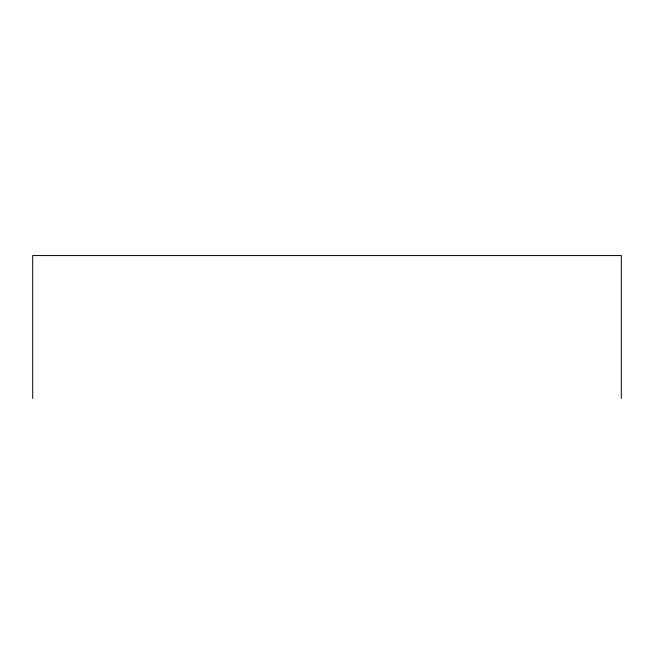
<?xml version="1.0" encoding="UTF-8"?>
<svg xmlns="http://www.w3.org/2000/svg" width="654" height="654" viewBox="0 0 654 654"><rect width="100%" height="100%" fill="white"/><g stroke="black" fill="none" stroke-linecap="round" stroke-linejoin="round"><path stroke-width="0.98" d="M621.3 398.441L621.3 255.559L32.7 255.559L32.7 398.441"/></g></svg>
